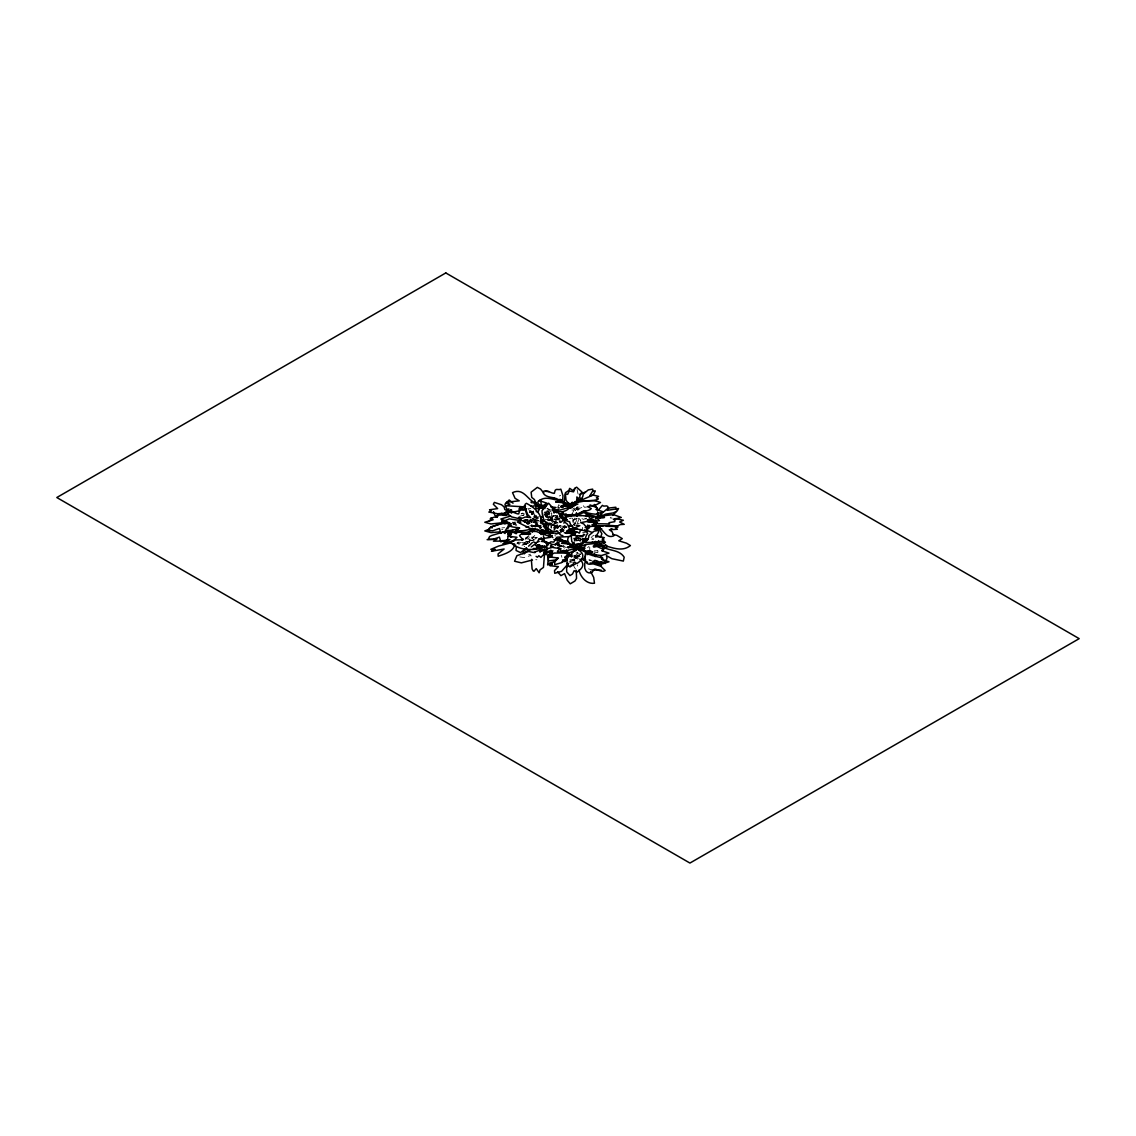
<?xml version="1.0" encoding="UTF-8"?>
<svg xmlns="http://www.w3.org/2000/svg" width="1136" height="1136" viewBox="0 0 1136 1136"><rect width="100%" height="100%" fill="white"/><g stroke="black" fill="none" stroke-linecap="round" stroke-linejoin="round"><path stroke-width="0.75" stroke-dasharray="5 3.75" d="M582.399 530.214L582.441 527.388M557.35 525.897L557.265 528.339M580.382 521.452L580.468 519.834M527.8 521.793L530.441 519.663L539.813 521.112M554.893 518.03L557.464 516.667L554.908 518.059M554.169 544.016L553.857 544.755M577.727 559.253L577.883 557.733M536.632 515.375L536.519 516.284M519.848 556.91L524.378 557.62L530.981 555.348L531.052 556.058M521.609 542.426L523.881 543.107L524.406 542.369M577.031 535.368L576.52 536.831M581.987 536.874L581.831 535.553M515.417 523.156L516.781 525.499M553.53 515.417L550.591 518.016L550.307 515.261C551.741 509.723 552.877 515.077 550.037 517.846L547.524 519.805M533.679 511.541L532.997 513.742L531.293 514.736M520.714 542.326L519.209 544.158M554.07 530.327L556.115 523.696L550.818 518.925L548.418 521.268M577.187 524.264L579.232 517.633M574.56 524.96L577.244 518.754M580.496 539.515L580.07 541.119L578.338 539.004L579.999 535.013M560.999 531.96L563.882 530.242M545.99 514.04L546.302 512.535M577.784 552.366C575.952 554.056 577.258 557.705 578.991 554.368L578.778 552.55M535.255 527.274L536.618 523.369L536.007 518.144L539.273 516.511M554.297 515.985L557.577 515.687M537.754 518.172L537.541 519.024L531.265 519.834L528.524 523.455L525.187 523.98M552.934 515.574L552.281 519.578L545.962 517.249M561.085 532.372L561.766 530.2L563.783 531.279M515.474 522.929L512.961 522.943M557.62 545.436L557.591 543.817L556.015 544.598A31.425 23.544 23.1 0 0 553.757 545.181M527.416 519.266L526.635 521.325L528.723 523.227M559.821 525.741L560.261 527.388L564.322 529.788M574.788 518.101L572.956 521.523M574.078 539.799L578.054 535.553M522.929 521.609L523.497 520.26M597.607 552.621L593.603 551.94M569.718 563.172L570.783 560.928M578.693 509.766L579.062 508.573L581.788 507.551M528.751 524.25L530.271 520.316L524.051 522.574M535.766 526.692L537.001 525.854A20.42 11.417 -1.5 0 1 538.237 525.159M580.865 538.024L579.417 540.906L577.741 539.884L579.289 539.799L573.453 538.18M555.305 545.323L555.376 544.03M548.773 520.586L552.621 516.724L545.493 516.17M536.945 559.778L535.738 559.693M574.149 541.205L577.06 537.953L575.782 540.892M558.429 542.724L557.606 542.809M529.12 542.227L530.342 540.665L532.841 540.125M563.385 529.958L566.154 526.351M522.773 515.559L524.236 514.722M573.907 557.648L576.506 556.896L575.583 557.492A20.42 12.155 1.6 0 1 573.737 559.196M547.367 519.905L549.966 515.985L545.72 513.983M588.831 546.572L587.61 547.609M565.046 526.053L564.01 527.516L567.389 526.848M529.191 512.279L530.839 510.689L532.415 512.038L533.892 511.314M560.772 530.512L562.405 528.922L563.726 529.83L560.218 528.808L563.3 530.2M549.412 512.663L546.231 518.215M537.91 525.798L537.186 526.593L540.551 525.201M545.578 516.34L546.97 513.884L544.471 513.756M572.686 512.577L574.078 510.121L571.578 509.993M577.415 506.585L576.563 507.508A23.302 13.021 -1.5 0 0 577.315 510.22M553.658 544.854L553.857 543.974M610.998 517.15L610.202 517.945L612.176 518.144M578.835 535.326L574.972 537.342M557.89 508.062L558.486 504.853L559.579 505.293M555.021 545.28L556.839 543.746L556.754 541.872M539.884 526.138L541.119 525.031M518.385 543.164L517.036 543.235L518.158 542.085M581.589 553.175L578.565 555.987L580.553 555.547M553.573 515.787L549.327 521.083M528.836 536.206L525.67 538.819L529.277 536.646M579.161 523.313L578.11 523.966M517.675 543.746L519.294 542.483M539.316 527.857L541.19 527.033M529.703 511.853L529.404 512.435M544.428 512.08L549.27 511.825L545.351 513.33M532.003 519.791C527.473 523.199 538.691 517.221 532.543 519.45M559.537 518.087L552.65 522.659M572.743 560.644L574.518 559.097L573.623 560.701M570.883 562.249L572.019 561.596L572.132 562.618M534.786 535.439L532.06 538.379L530.001 536.746L528.581 538.237L527.232 537.328M521.523 513.884L522.929 512.961M560.346 530.782L561.212 529.788L559.139 530.256M541.361 526.962L539.884 528.283L541.46 527.814M557.847 522.688L552.38 524.633M559.366 542.568L556.995 543.051M581.746 536.945L583.592 536.149M527.757 543.051L526.053 544.045L523.923 542.696M536.661 526.28L538.379 525.301L539.614 527.175M519.195 541.986L517.05 543.065M536.874 516.88L532.628 518.399M545.805 515.616L549.554 512.719L542.128 515.588M537.74 524.292L536.178 525.272L537.981 524.69M557.577 524.662L556.356 525.585L564.848 527.289M560.801 532.372L560.715 531.506M577.826 552.607L576.108 552.849M548.617 511.725L543.448 513.259L546.444 514.537L544.314 515.162M560.36 531.449L564.166 530.725M591.799 536.462L594.1 535.368M533.608 510.959L530.427 512.592M558.301 517.008L557.79 517.547M551.954 525.301L556.526 522.603L552.224 522.546M585.523 532.628L582.64 532.628M519.337 516.411L523.909 514.892M547.595 520.856L553.899 518.357L553.843 516.071M527.8 521.822C530.853 519.862 532.5 522.319 535.028 520.899L536.845 526.28M559.324 495.963L560.715 495.452M521.949 545.237L529.092 543.661M553.53 525.769L561.141 528.212L561.525 529.617L560.289 529.958L562.703 530.342M527.857 519.763L524.307 520.061L525.144 520.955L524.008 521.112L523.043 520.359M554.112 523L556.612 522.148M513.032 524.789L515.744 523.866M574.177 538.223L574.305 540.949M551.343 510.959L547.722 513.415L546.643 513.16L547.083 511.399M564.194 525.627L565.188 525.357M560.233 525.457L558.6 526.678L556.37 525.173L566.807 526.948M576.406 535.539L583.535 535.979M521.026 520.032L525.727 522.461L526.792 522.12L526.749 519.848M538.294 520.586L532.528 522.574L541.545 526.934M528.737 554.638L530.64 554.198M573.779 559.437L569.818 559.807M545.734 515.545L549.739 514.125L545.11 512.08M572.842 520.43L576.832 519.01L574.859 517.803M575.057 540.935L577.542 540.807M521.14 513.784L524.165 513.472M538.066 520.43C524.023 523.611 532.713 518.612 538.223 519.337L537.442 519.365L537.981 520.629L524.69 519.933M553.871 527.175L558.074 527.161L560.289 528.368L555.007 527.97M501.615 529.688L502.808 529.504M573.183 524.378L574.362 524.179M579.204 506.997L576.619 507.65M537.243 537.513L535.553 538.066L536.945 538.01M571.11 518.272L569.463 518.584M535.496 538.847L533.38 539.586M553.63 527.473L566.651 527.246M563.612 546.317L560.872 546.118L556.952 543.917M512.861 522.375L515.46 522.02M578.607 556.583L580.255 556.37M522.603 520.515L528.552 519.777M501.885 527.942L504.583 527.629M557.932 506.926L559.508 508.275M559.068 519.138L553.076 519.294L558.273 518.186M528.481 543.107L522.333 545.124L524.718 546.643M554.766 544.13L556.242 543.803M529.774 542.113L529.007 542.582M530.682 512.663L533.92 512.393M562.931 531.605L560.872 531.762M534.176 516.994L537.285 516.752M574.433 538.407L579.956 538.762M527.899 508.758L530.824 508.573M529.248 541.702L525.585 541.9L530.185 539.259L524.846 538.535M551.329 521.566L556.143 521.31M594.313 550.875L597.522 550.704M574.191 556.825L578.153 556.441L576.477 552.281M536.817 537.541L529.433 536.746M534.133 540.48L525.073 539.728M527.53 543.363L518.698 544.769M546.388 511.044L548.645 510.987L547.651 510.036M538.876 526.976L540.495 526.962M532.046 518.499L535.993 517.76L537.953 518.47M569.108 561.369L571.436 560.673A20.42 12.155 1.6 0 0 573.382 559.466M557.322 525.372L551.798 524.804M531.108 526.792L535.468 525.57L529.901 525.741M590.99 560.147L588.86 559.92M558.387 543.718L560.36 545.834L565.217 546.359M573.893 556.896L577.358 556.981L578.181 558.358M577.713 518.314L578.494 518.328M526.337 523.242L528.169 523.753M539.785 528.169L540.992 528.212M531.96 514.253L533.281 514.31L531.179 513.302M553.999 528.169L555.277 528.638M585.253 534.488L579.289 537.229M581.036 541.034L575.157 539.927M584.216 534.034L582.853 534.048L584.784 535.141M587.553 506.812L584.6 507.338L581.604 503.646M537.995 522.248L525.727 522.461M540.125 526.635L537.797 526.451L538.563 526.962M580.965 537.072L576.506 535.638M541.105 525.897L539.572 525.727L539.998 527.516M558.727 519.976L551.287 518.754L545.209 515.801M575.512 518.314L576.463 518.47M528.907 523.881L527.502 524.051M557.89 546.075L558.23 545.28L556.171 544.172L556.427 545.067M531.378 526.522L532.543 526.777M551.897 525.443L556.881 526.209L552.806 523.923M531.236 525.627L534.772 526.834M576.804 508.09L579.076 509.326L576.193 508.516M577.855 553.658L580.681 554.269M591.828 539.359L593.375 539.728M577.826 535.198L583.691 536.803M573.637 556.072L576.151 556.228L573.794 555.248M546.885 508.601L550.236 509.567M588.519 568.824L591.955 570.002M589.215 559.991L593.801 561.525M573.708 524.69L575.242 525.244M581.973 518.712L584.273 519.55M578.224 556.867L577.344 556.924M555.121 529.461L553.885 528.964L554.226 530.171M583.805 535.411L582.654 535.099L582.839 536.575M574.986 555.177L576.293 555.589L576.165 554.709M557.18 542.17L559.807 543.391M525.159 522.063L527.757 524.179M576.165 536.05L577.5 537.243L576.236 538.918L576.406 540.992M585.48 518.343L586.332 518.754L586.204 517.988M560.062 546.544L559.224 546.7M531.392 524.69L534.9 526.195L531.449 522.503L530.271 519.18M554.041 528.638L554.865 529.064M574.56 508.09L578.196 510.064M591.16 537.527L593.659 538.989M558.117 523.014L555.717 521.623A35.841 22.933 6.1 0 0 543.846 519.166M586.133 519.251L584.543 518.215M515.815 525.357L512.677 523.341M537.385 517.434L538.663 518.257M555.362 543.888L557.293 544.712L556.725 544.002M572.075 518.115L573.041 519.322L573.14 523.923M576.009 523.952L574.134 522.659L574.234 525.812M563.002 545.308L565.685 547.438M528.027 543.264L526.692 542.142L529.944 540.779L529.66 537.072M573.069 508.062L575.654 510.234M528.609 509.624L531.208 511.796L531.946 514.494L535.439 515.858L533.821 513.373A23.302 13.021 -1.5 0 1 532.855 511.782M563.541 547.169L564.45 548.191M574.078 509.198L575.654 510.589M580.737 520.757L579.019 518.314M572.672 559.48L573.85 560.644M532.102 537.91L533.565 539.586M561.724 546.459L560.744 544.953M560.602 546.331L559.224 544.556L559.139 547.211M573.708 558.699L574.958 561.17M563.371 525.996L564.379 527.601M554.666 515.503L557.705 517.079L556.924 515.503M573.865 566.353L575.455 568.98M547.353 508.218L549.923 510.66L550.463 510.078M525.329 542.468L526.096 543.775M577.187 564.819L577.713 566.04M561.227 555.305L561.908 557.307M554.893 534.815L555.305 536.107M559.267 517.732L560.304 521.467M577.06 489.446L578.039 493.961M597.806 550.605L597.962 552.252M589.712 547.055L589.783 550.193M558.159 543.59L558.174 546.189M559.423 507.693A31.425 15.932 -5.4 0 1 558.046 508.36M527.672 536.59A31.425 10.196 -16 0 1 525.357 538.038M536.036 517.207L533.735 516.17L536.036 517.207M537.711 523.724L537.612 524.974C534.502 530.157 535.51 519.819 537.711 523.724M525.357 520.657C527.132 523.412 520.686 518.328 525.357 520.657M575.668 558.798L576.861 557.577L575.682 558.742M512.648 522.077L514.764 524.079L512.648 522.077M527.473 522.375C522.304 523.611 538.123 523.582 531.179 521.949L527.473 522.375M549.142 520.785L552.92 519.99L549.142 520.785M578.139 537.243L580.411 538.649L578.11 537.342"/><path stroke-width="1.5" d="M559.608 520.998C559.168 524.988 565.685 519.308 561.326 518.115M538.393 545.933L540.012 547.382L540.324 546.686M564.209 514.196L565.827 515.645L565.927 513.6M544.598 545.706L544.371 548.276M546.814 547.95L546.317 552.849L550.889 550.193L552.536 554.51M560.502 502.041L560.573 499.386M543.477 535.894L544.045 540.267M537.768 545.564L536.859 547.24M563.584 513.827L560.857 517.917M593.418 520.955L593.943 522.574L594.866 522.446M570.627 528.822L569.491 531.605L568.412 529.916M516.284 546.984L516.071 550.491L520.558 552.593L526.593 547.879M522.816 553.658L523.682 551.216L526.295 548.958M507.863 529.007L508.658 522.304M544.187 549.824L543.619 554.439L540.892 557.393L538.833 555.745L537.413 557.236L536.078 556.328M547.382 548.12L544.726 551.244L543.462 567.432L540.04 569.846L539.146 572.771L536.235 568.596L533.991 571.28L533.139 570.854L532.088 568.909L531.407 560.247L521.367 562.86L514.565 561.227L516.894 555.703L528.694 551.457L533.38 552.479L540.196 550.065L539.685 548.802C529.617 550.264 518.201 550.023 510.334 542.213L514.636 539.998L522.943 539.728L519.55 535.709C520.884 531.989 530.938 535.141 529.703 532.543L529.404 531.364L536.263 531.478L548.986 536.235M493.521 511.64L494.856 515.332L497.327 517.008M545.124 541.929L552.721 544.513L550.435 545.891C551.642 549.086 566.268 547.595 559.082 549.668C550.25 556.271 579.942 546.586 575.583 548.844A20.42 12.155 1.6 0 1 571.436 552.025L568.142 553.076L554.382 553.047L549.199 554.567L552.195 555.845L549.796 556.995L558.387 558.032L554.524 561.908L554.751 564.649L561.567 562.675L565.288 559.395L565.203 557.52L568.966 554.808L569.306 555.76L566.608 559.239L567.475 564.521L569.96 566.949L572.53 565.316L574.149 562.05L576.932 563.527C582.257 560.147 586.389 554.751 578.181 549.71L577.372 548.006L585.594 552.167L584.784 559.636C586.176 564.947 589.939 564.706 592.183 563.641L594.199 560.687C594.639 558.898 602.165 564.734 605.176 561.894L600.745 557.563L591.927 555.405L589.385 553.289L593.887 554.34A23.302 13.873 1.6 0 0 601.626 555.49L608.995 553.133L601.668 550.704L602.904 550.364L602.52 548.958L596.968 546.487L593.83 546.686L593.333 546.047L597.138 544.57L597.295 543.207L585.352 544.527L578.565 547.339L584.316 542.199C586.943 543.136 610.884 541.432 602.151 539.174L604.352 537.683L598.956 536.433L595.591 537.101L598.686 531.932L598.388 530.441L594.043 531.194L588.917 535.482C588.86 542.057 582.172 541.134 587.695 533.281L584.628 529.731M510.476 537.158L511.683 537.101M516.539 533.522L516.695 532.756M574.049 542.369C572.629 543.704 571.238 546.231 568.469 547.879M589.698 519.493L590.905 519.748M587.213 521.083L595.903 522.035L593.702 523.54C601.427 523.739 586.432 528.893 589.158 525.343M605.389 562.206L607.036 557.961L606.411 555.618L611.864 558.685L623.352 561.085L624.189 557.222C618.651 548.347 606.013 551.656 599.41 544.286C609.521 546.047 620.923 553.175 630.409 545.578L626.603 543.221L618.779 540.779L622.287 538.649L616.891 535.354L613.142 534.531M594.895 544.882L594.242 542.113M585.48 555.887L584.429 559.494L580.61 559.523M536.405 543.022L531.25 546.941M568.738 532.599L569.903 529.518M539.16 538.677L537.328 542.099L535.553 542.781L533.508 541.943M541.162 537.64L540.835 539.032L539.387 538.592M570.968 516.61L572.402 513.728M588.022 522.106L587.951 521.353M587.766 524.988L587.298 526.934M563.428 540.622L562.519 540.992L561.425 539.217M571.891 564.919L570.982 565.288M528.694 533.721L528.581 534.772M507.224 531.009L504.867 532.273L506.798 530.995M566.168 553.289L567.404 550.861M576.875 516.369L576.463 512.677M589.669 525.613L589.158 526.479L585.864 526.579M542.965 520.146L541.276 521.921L541.048 519.521M587.781 520.558L588.448 519.365M585.068 546.231L585.75 545.039M556.455 512.691L556.995 509.695L552.664 510.447M589.385 517.789L589.925 514.793L585.58 515.545M597.834 542.085L598.686 540.58M551.145 550.761L548.83 554.751L547.609 564.961L552.337 563.584M580.865 529.376L579.332 533.167L577.542 532.159L570.144 532.287L573.921 533.324L576.96 532.23L575.114 532.401L574.376 534.488L572.672 535.482M532.401 542.497L528.581 546.203M569.562 503.362L569.264 503.844C579.36 502.538 590.18 498.15 600.49 502.495L596.173 504.81L587.667 506.642L591.316 508.587C589.584 511.456 580.212 511.072 581.05 512.691L581.405 513.401L574.376 514.693L565.004 514.75L558.798 513.486M616.152 511.796L612.716 515.446M546.501 546.359L547.836 545.308M513.145 541.162L516.994 537.285L508.417 536.249L510.817 535.099L507.82 533.821L513.003 532.301L526.763 532.33L530.058 531.279A20.42 12.155 1.6 0 0 533.65 528.68M510.888 532.713L512.776 529.901M600.816 561.937L599.709 563.626L598.459 563.57L593.801 561.525M565.061 557.464L566.026 556.086M600.688 536.902L601.895 533.75L598.345 527.402C604.054 529.575 605.843 539.046 613.767 535.88L612.091 531.719L609.35 529.774L617.373 529.262L615.428 527.672L617.899 527.203L617.487 526.351C610.103 524.221 601.966 527.246 594.952 524.804M562.987 505.548L561.525 506.968L560.857 506.216M598.999 509.397L602.392 505.364C604.267 507.678 607.774 503.518 608.484 508.417L607.277 510.334L618.538 508.559L617.132 511.015L613.312 512.904L605.673 514.125L601.981 515.914L613.44 514.636L621.293 517.448L613.369 519.308L615.002 520.288L614.718 521.68L608.995 522.702L609.535 523.952L598.913 523.767L590.379 521.85M595.718 517.988L597.593 515.389L597.579 512.521M548.361 542.738L546.686 544.13L545.124 541.318M524.207 553.914L525.528 551.769L530.64 549.597M568.426 565.458L566.608 567.886L566.708 571.862L569.96 575.597L572.53 573.978L574.149 570.698L576.932 572.175C581.731 568.852 585.864 564.933 579.843 559.153M532.244 532.117L534.957 528.552M563.058 507.281L561.823 507.323M545.053 554.695L546.53 553.175L548.177 557.506M505.861 511.91L508.843 508.8M597.181 522.489L595.165 524.449L593.546 524.335L596.94 522.432M552.834 550.69L548.163 558.443L548.631 560.943L555.291 559.991L557.79 558.273M559.963 541.162L560.502 539.16L557.591 541.148M575.952 550.605C578.125 546.856 575.1 552.21 573.737 550.349L574.504 550.846M525.485 534.19L527.842 532.983L526.891 533.565M567.02 563.612L567.56 562.774M566.097 532.997L569.363 529.419A35.841 18.176 -5.4 0 0 566.779 523.526L564.862 522.432L564.308 520.174L569.633 521.807L570.769 525.528L574.717 528.368L585.651 531.08L587.241 528.396L583.776 523.966L580.681 522.645L593.091 520.359L590.124 519.01L594.213 517.093L580.879 515.432L567.844 516.269L563.456 517.547L560.46 516.71M507.153 523.412L497.213 523.824L498.037 524.718L490.766 526.905L492.101 528.013M573.169 527.658L570.968 529.234L573.439 528.751M579.829 512.748L578.934 513.259L579.104 515.332M610.699 530.1L612.048 528.893L610.827 528.907M563.754 523.057L564.592 522.205L564.01 520.643L558.387 512.89L554.922 511.725L553.97 513.018L554.382 511.981L551.741 506.77L548.631 503.191L542.014 510.675A35.841 26.866 23.1 0 0 544.144 520.359L545.919 522.588L546.302 526.167L541.276 522.134C541.588 513.089 533.622 507.139 526.408 503.333L525.116 504.313L524.718 506.94L527.786 514.665L530.682 517.576L525.315 517.022L522.319 518.215L518.57 517.363L521.353 520.288L517.292 521.964L530.043 528.439L542.653 531.037L541.205 529.83M542.525 529.688L542.994 530.981L548.574 532.557M532.102 530.739L533.139 529.703M552.266 509.411L556.001 507.522L550.662 506.798M550.619 534.019L548.688 535.837L552.366 535.624M572.871 528.993L571.649 530.895L574.134 530.271M562.604 513.6L559.452 516.198M568.369 563.555L561.567 571.323L554.751 573.297L554.524 570.556L558.387 566.679L549.796 565.643L552.195 564.493L549.199 563.215L554.382 561.695M584.06 546.927L583.719 548.006C581.476 549.057 577.713 549.299 576.321 543.988M522.091 540.182L523.27 539.089M570.087 508.346L571.167 507.792M575.001 488.281L572.828 490.482L569.676 488.352L568.866 490.425L565.472 492.683L564.265 501.388L564.862 503.504L561.993 506.287A31.425 15.932 -5.4 0 1 560.744 507.011M508.658 530.952L507.678 539.202L504.966 542.156L502.893 540.509L500.891 541.886L499.414 537.115L492.797 539.387L488.21 539.344L489.602 536.519L491.718 535.482L503.262 532.031M545.749 526.437L547.083 524.832L545.45 524.562L543.235 526.195M520.955 522.077L520.018 522.532M535.383 529.035L534.573 529.859L534.474 528.907M548.347 551.443L545.365 553.942M548.305 543.959L546.061 546.26L546.302 549L553.544 547.041M510.689 534.502L511.399 533.977M515.659 545.024L514.352 545.976C512.435 551.812 503.873 554.311 498.179 556.242L498.079 553.885L504.157 549L491.49 551.287L495.168 549.37L490.823 549.341L498.661 546.047L511.768 542.582M520.629 507.863L521.467 507.267M579.573 515.474L581.433 515.531M605.36 563.484L601.697 561.951M506.173 531.563L504.966 533.494L502.893 531.861L500.891 533.238L499.414 528.467L492.797 530.739L488.21 530.697L489.602 527.871L491.718 526.82L505.165 522.446L490.965 523.966L484.802 522.262L493.152 519.763L490.766 518.243L498.037 516.071L497.213 515.176L507.906 514.821M540.48 523.128L544.215 521.339M532.244 531.307L533.395 530.001M562.036 517.576L562.973 516.937L560.19 516.241M552.962 533.423L547.964 532.472L548.731 533.522M559.707 538.066L558.401 539.302L559.807 538.663M563.101 550.605L561.496 551.301L558.245 547.566M602.463 547.609L604.352 546.331L597.295 545.621M529.717 534.474L530.682 533.835M568.043 503.39L566.111 504.128L567.588 502.865M605.09 548.077L607.405 546.714L605.516 544.556M573.14 565.259L575.498 563.925M552.778 509.255L554.041 508.758M516.71 530.583L513.557 532.358L516.042 533.664M532.528 528.254C530.768 530.001 511.058 533.068 517.704 528.922C524.889 526.848 510.263 528.339 509.056 525.144L511.342 523.767L503.745 521.183L509.34 518.882L518.982 520.331M554.893 498.917L552.948 497.667M511.569 525.528L507.153 527.729L504.995 531.279L518.47 528.978M565.032 506.074L566.055 505.563M523.895 534.417L527.317 532.699L528.836 534.602M576.903 528.879L570.102 531.705L574.063 527.786L573.595 532.812M525.514 506.23L524.42 506.883L524.875 508.488M533.892 502.666L535.539 502.297L536.93 505.094L535.709 507.011L544.471 505.108M535.951 505.037L539.572 507.565M561.738 507.181L562.632 507.181M541.659 531.378L543.122 534.147M595.463 518.215L598.36 516.795L597.934 513.046M603.883 549.171L604.153 548.432M541.304 531.762L543.093 531.094M554.056 561.141L555.106 561.752M601.129 570.116L591.955 570.002M538.45 508.303L543.519 507.622M569.59 532.159L573.325 531.336M585.381 492.016L579.459 494.458M565.955 532.869L568.057 532.599L567.12 533.196A20.42 12.155 1.6 0 1 566.85 533.494M568.682 530.555L579.843 525.698L576.293 525.414M545.805 491.377L549.1 491.519M564.109 504.782L565.302 504.966M595.747 554.851L593.333 554.695M570.102 532.102L571.039 532.514M534.488 552.664L535.354 552.352M577.968 504.015L572.814 506.031L578.551 500.891C581.192 501.828 605.119 500.124 596.4 497.866L598.601 496.361L593.205 495.126L589.825 495.779L592.935 490.624L592.623 489.133L588.278 489.886L583.166 494.16C583.095 500.735 576.406 499.826 581.93 491.959L576.634 487.188L575.1 488.068L573.566 491.86L569.292 490.979L567.659 494.359L565.387 493.99L566.069 500.323L570.315 505.648L562.505 501.232L563.002 495.793L560.843 489.176C558.088 490.695 555.234 487.188 554.567 492.513C555.305 495.566 546.828 489.573 543.917 491.079L543.377 493.436C547.268 498.747 555.078 496.205 559.579 500.55C552.934 499.741 545.436 495.793 539.359 500.621L546.956 503.191L544.684 504.583L545.692 505.307M506.273 521.978L502.552 522.248M556.995 510.433L558.074 510.092L557.322 509.879M537.711 546.7L545.422 546.757L540.466 548.305L535.383 545.266C546.459 545.323 537.768 548.887 533.281 548.532M585.935 510.618L582.811 511.314M524.236 506.074L520.615 508.545L519.55 508.289L519.99 506.514M500.394 531.818L490.965 532.614L484.802 530.91L489.957 528.907M566.878 505.151L571.536 504.469L574.688 505.534L566.949 506.486M596.428 518.328L597.366 518.428M587.71 529.163L589.442 527.7L585.154 527.644M596.059 520.387C589.769 522.446 586.701 519.408 596.215 520.245M514.423 540.594L502.921 543.633L510.007 539.557L502.14 540.906M526.422 526.508L525.741 526.891L528.694 526.607M541.063 532.798L542.213 532.557L541.503 529.916M581.675 539.444L584.16 538.904M510.646 516.042L500.848 519.038L506.571 521.225M555.689 533.835L560.005 533.025M531.179 506.315L537.726 505.463L544.925 508.502M594.057 529.348L601.739 528.709M505.761 521.807L501.615 521.041L505.066 520.927M526.99 534.161L527.956 534.403M585.367 531.037L587.298 530.569L592.097 532.429M538.734 544.74L537.555 544.939L539.941 545.805M500.933 541.091L493.45 541.162L496.972 539.075L487.103 539.699M538.052 541.844L539.217 541.332M586.602 561.539L587.582 562.533M508.63 533.167L511.385 532.784M506.954 531.918L511.484 531.364M540.892 532.273L543.519 532.145M589.144 552.692L591.913 552.337M508.9 512.876L497.54 513.742L488.835 512.066L491.49 510.845L489.559 509.78L497.639 508.601L493.351 504.256L494.359 502.396L501.516 504.739L504.1 506.912L504.853 509.61L508.332 510.973L506.713 508.488A23.302 13.021 -1.5 0 1 504.995 504.185L509.184 499.982L513.018 503.205M510.959 512.606L519.748 510.717L518.925 508.999L526.451 508.843M530.839 502.041L532.145 502.95M569.69 531.052L573.353 530.611L571.351 528.751M578.522 550.065L582.186 549.625L580.496 548.191M600.589 566.296L601.441 566.211L600.916 564.294L597.38 563.073L597.096 561.44M599.197 525.94L592.438 526.366M552.181 510.135L560.133 510.036L570.755 506.94L569.818 507.536A20.42 12.155 1.6 0 1 565.671 510.717L562.391 511.768L553.331 511.626M543.477 532.699L539.941 532.869M576.435 500.422L581.277 500.152L593.177 495.012L595.335 490.937L592.921 490.908M572.714 525.712L569.164 526.266L571.039 525.514L570.584 524.406M571.436 534.673L574.163 534.573M593.418 546.799L596.727 546.246L592.296 541.915M542.27 523.98L549.015 524.363M550.633 537.285L540.736 538.918L543.746 540.211L541.332 541.347L547.183 542.199M562.235 561.511L565.387 561.44M588.562 520.16L587.653 519.72M513.373 543.903L514.58 543.874M569.576 532.898L571.493 532.77M564.308 532.741L570.528 533.466L573.382 534.914L568.426 536.646L556.91 537.186L553.743 542.142L550.903 541.815L547.666 543.974L543.249 540.537M562.519 559.949L565.898 559.991M523.696 506.812L506.088 505.761L509.922 504.256L506.273 502.51L506.94 502.183L519.251 500.834L515.062 498.321L512.535 492.626C523.909 487.33 527.558 500.578 536.121 503.276L534.36 499.499L531.747 497.412L531.108 492.172L537.342 487.358L540.594 489.091L543.59 492.882M602.804 526.224L592.353 525.925M606.17 526.295L616.294 526.508L620.284 524.591L624.26 524.335L619.66 522.006L623.366 520.26L615.158 518.556M566.807 531.989L567.702 531.932L566.438 531.336M545.138 533.593L540.296 533.267M525.528 548.39L526.806 548.461M492.087 518.428C487.855 518.016 492.754 519.961 489.233 520.913M570.911 544.343L573.907 544.513L573.666 543.675M570.812 545.905L577.045 546.373M569.079 516.511L566.594 516.639L565.913 518.84L564.209 519.834M563.47 552.266L567.716 552.636M496.063 517.15L497.057 517.235M588.391 550.96L591.047 551.216M583.464 539.756L586.701 540.111M538.989 544.953L539.856 545.053M535.212 508.417L539.302 508.928M553.871 539.543L565.33 541.858L562.206 539.827L555.887 538.521M542.866 517.008L541.219 516.752L540.679 519.095L547.438 522.887M561.255 513.657L563.456 512.421M575.412 534.843L572.729 533.664L575.128 533.963M548.773 523.142L551.471 523.668M543.789 549.852L539.529 548.532L543.164 546.246L540.807 547.524L542.909 546.16L541.716 545.848M602.279 541.503L605.46 542.213L600.873 543.335L595.392 541.403M557.18 533.522L549.682 532.386L549.142 534.744L552.863 537.598M507.906 523.469L510.419 524.037M589.996 504.895L596.755 507.65L597.153 509.056L595.903 509.397L603.244 511.825L595.875 514.182A23.302 13.873 1.6 0 1 588.121 513.018L583.62 511.981L586.162 514.097L594.994 516.241L599.425 520.586L596.116 521.126L590.152 519.663M567.304 506.074L570.045 506.798M571.479 530.171L573.041 530.583M545.11 531.321L547.197 531.875M520.828 519.081L511.484 516.852L507.764 513.997L508.303 511.64C511.2 510.149 519.677 516.127 518.939 513.089C519.606 507.749 522.461 511.257 525.215 509.737L527.388 516.355M595.619 535.439L599.907 536.959M550.435 552.735L545.124 550.577M585.722 559.878L584.969 559.934M562.902 535.638C558.869 535.965 557.464 528.567 556.1 531.336L552.494 531.279L546.402 527.331M583.861 559.139L584.841 559.281L583.592 558.259M567.077 531.137L567.702 530.413M572.473 506.897L571.607 506.684L571.919 507.693M600.561 556.725L602.52 557.606L602.904 559.011L601.668 559.352L608.995 561.78L601.626 564.138A23.302 13.873 1.6 0 1 593.887 562.987L592.325 562.206M536.803 528.964L540.026 531.151L541.162 534.559M566.537 551.457L567.972 552.139M540.779 533.508L542.639 534.474M542.426 529.944L545.422 531.549M543.249 508.985L541.006 507.764L539.486 508.63L537.939 512.421L536.149 511.413M571.99 556.186L569.505 554.822L566.438 550.179M574.603 529.575L573.211 528.751M545.749 506.841L542.639 505.449L542.98 506.684M575.498 535.723L569.093 532.315L569.221 533.352M582.583 559.224L585.963 561.539L584.699 563.215L584.784 568.284C586.176 573.595 589.939 573.353 592.183 572.303L594.199 569.335C594.639 567.546 602.165 573.382 605.176 570.542L600.745 566.211L590.109 562.916M565.913 550.435L566.765 550.477M581.178 512.151L583.109 512.975L581.902 511.839M572.729 529.106L573.978 529.93M543.903 533.224L542.653 532.372A23.302 13.021 -1.5 0 1 541.687 530.796M592.041 524.505L594.085 525.613L593.858 524.718M602.023 541.702L604.579 543.477M518.357 532.003L516.014 529.262M590.053 522.205L588.959 522.02M501.516 513.387L504.1 515.559M563.882 550.733L565.6 552.323M576.165 514.083L577.755 515.687M590.862 519.393L592.538 522.418M531.705 559.31L532.472 560.119M594.412 504.469L597.479 508.772L597.564 511.072M565.373 550.889L567.631 553.459M550.861 532.358C543.491 529.93 551.741 518.527 551.301 527.786M563.868 550.25L566.012 552.92M549.796 532.557L546.956 530.398L542.681 530.569L544.584 532.145L543.363 534.474M590.535 571.394L593.688 577.4L594.483 583.237C586.687 584.387 580.539 577.145 578.962 570.144M510.291 512.549C507.38 511.086 512.151 507.551 511.711 511.2L511.697 512.961M557.506 571.735L560.9 575.625L564.564 573.623L567.219 580.255L570.244 583.833L574.972 581.007L576.548 578.409L576.264 570.286M586.843 530.001L587.383 530.796M565.046 556.981L567.304 560.318M520.402 530.682L522.517 534.474M540.253 532.06L541.261 533.664M566.793 531.463L567.73 533.38M550.676 530.313L551.102 531.506M594.511 553.502L595.292 556.626M616.379 509.61L615.811 507.238L608.129 508.119L599.609 515.219L599.723 518.343M571.152 535.312L571.82 541.645C585.509 552.508 562.76 544.158 568.767 537.101M589.825 551.755L590.436 554.766L586.971 553.999L587.085 554.78M572.785 543.761L573.183 545.749M589.47 519.947L589.769 522.219M588.278 539.316A23.302 13.873 1.6 0 1 585.423 538.691M505.747 515.545A23.302 13.021 -1.5 0 1 504.995 512.833M578.607 547.935C584.003 550.761 589.783 546.473 578.607 547.935M569.96 555.518L571.578 556.967L572.019 552.948L569.96 555.518M576.932 500.138L576.903 501.345L578.707 498.278L576.832 496.986L576.932 500.138M582.683 541.446L582.654 542.667L584.472 539.6L582.598 538.308L582.683 541.446M581.675 498.874L579.062 500.294L581.675 498.874M587.426 540.196L584.855 541.616L587.426 540.196M508.928 512.322L506.628 511.285L508.928 512.322M563.428 518.059L566.921 519.592L563.428 518.059M599.368 516.284L601.91 515.105L599.368 516.284M573.325 503.163L573.226 504.398C570.13 509.595 571.124 499.244 573.325 503.163M579.09 544.471L578.991 545.72C575.895 550.903 576.889 540.566 579.09 544.471M547.055 529.234L545.621 528.964L543.746 526.28L547.055 529.234M555.873 501.984L558.628 501.161L562.987 502.708L555.873 501.984M561.638 543.306L564.379 542.483L568.753 544.016L561.638 543.306M597.28 544.627C604.934 549.838 594.284 540.04 597.28 544.627M560.985 500.081C562.632 502.865 556.342 497.71 560.985 500.081M566.75 541.403C568.511 544.158 562.064 539.075 566.75 541.403M561.539 506.045L570.4 506.273L565.643 504.853L561.539 506.045M567.304 547.367L576.151 547.58L571.394 546.16L567.304 547.367M597.635 526.38L600.078 527.658L597.635 526.38M537.229 504.554C533.096 504.895 532.997 501.43 537.229 504.554M572.743 551.997L574.773 550.747L572.743 551.997M543.562 549.923L539.955 551.826L543.562 549.923M507.224 522.361L504.867 523.625L507.224 522.361M597.28 527.956L595.505 529.532L594.838 525.57L597.28 527.956M574.404 502.353C572.842 506.173 578.238 499.3 574.404 502.353M580.169 543.661C578.551 547.367 584.032 540.708 580.169 543.661M538.748 500.735L537.754 502.41L538.492 504.057L541.489 505.577L540.495 500.067L538.748 500.735M567.56 554.127C565.018 556.37 571.323 552.934 568.17 553.715L567.56 554.127M592.168 551.698C586.332 554.638 580.056 549.086 592.168 551.698M445.795 272.938L56.8 497.525L689.935 863.062L1079.2 638.645L445.795 272.938M599.027 517.05C593.872 518.286 609.677 518.257 602.733 516.624L599.027 517.05M545.223 532.145L547.481 533.551L545.223 532.145M586.602 552.891L588.86 554.297L586.574 552.991M584.841 550.633L581.192 549.299L584.841 550.633M563.513 503.134L566.58 504.583L563.513 503.134M569.278 544.456L572.345 545.891L569.278 544.456"/></g></svg>
